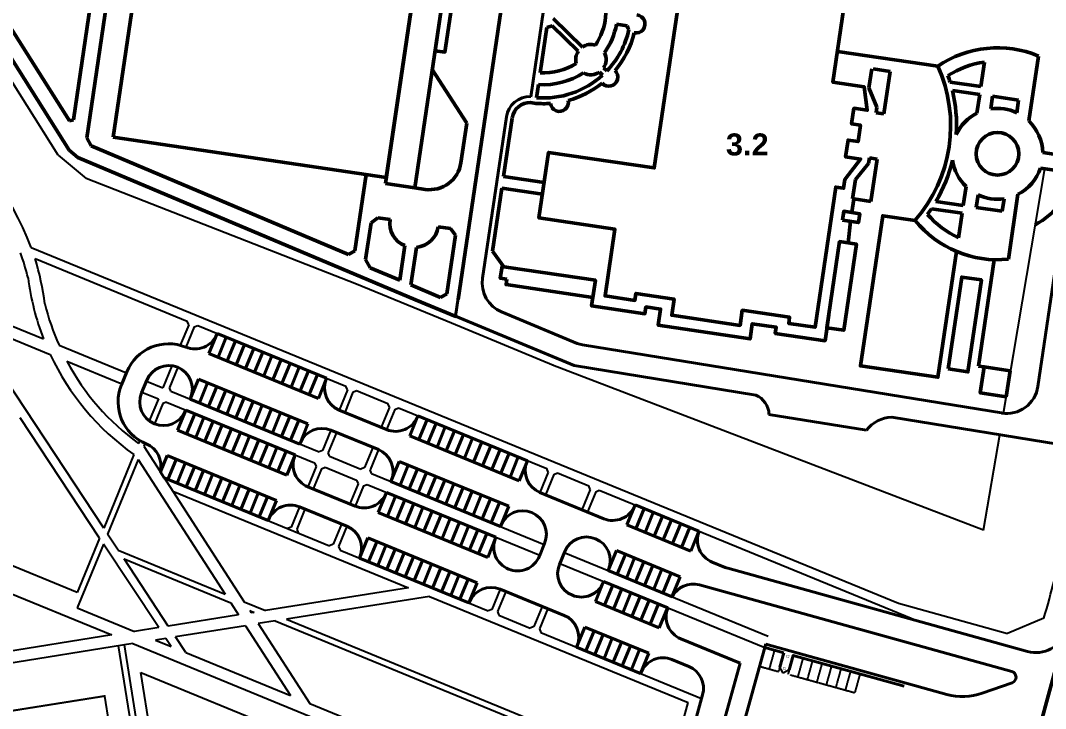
# Model space of a CAD drawing. Header units: millimetres. Extents: x 85680 to 1644304, y -104706 to 909689.
# Drawn here: x 1049340 to 1309157, y 490593 to 665025 of the extents above; entities that cross this region are included whole.
import ezdxf

# ---------------------------------------------------------------- set-up
doc = ezdxf.new("R2010")
doc.units = ezdxf.units.MM
doc.linetypes.add('GP$0$HIDDEN2', pattern=[4.7625, 3.175, -1.5875])
for name, color, linetype in [('expl', 7, 'Continuous'), ('new building', 7, 'Continuous'), ('urban planing', 243, 'Continuous')]:
    doc.layers.add(name, color=color, linetype=linetype)
doc.layers.add('road', color=252, linetype='Continuous', lineweight=40)
doc.layers.add('street', color=7, linetype='Continuous', lineweight=50)
doc.styles.add('ПЛОЩАДЬ', font='arialbd.ttf')
doc.linetypes.add('FENCELINE2', pattern='A,0.25,-0.1,[132,ltypeshp.shx,S=0.1,R=0,X=-0.1,Y=0],-0.1,1', length=1.45)

msp = doc.modelspace()

# ---------------------------------------------------------------- linework, layer by layer
at = {"color": 7, "lineweight": 50}
for p, q in [((1080849, 734908, 0), (1066128, 635291, 0)), ((1160240, 594250, 0), (1179827, 726783, 0)), ((1072802, 635479, 0), (1085960, 724512, 0)), ((1155208, 714278, 0), (1142050, 625245, 0)), ((1068447, 678344, 0), (1062753, 639814, 0)), ((1061689, 632176, 0), (1035638, 673434, 0)), ((1061733, 639599, 0), (1039812, 674316, 0)), ((1184348, 665544, 0), (1191755, 658293, 0)), ((1181089, 651775, 0), (1182786, 663275, 0)), ((1182786, 663275, 0), (1184077, 663710, 0)), ((1184077, 663710, 0), (1190706, 657221, 0)), ((1200417, 664092, 0), (1203117, 663688, 0)), ((1281863, 653447, 0), (1256427, 657206, 0)), ((1304929, 639560, 0), (1307361, 656014, 0)), ((1153709, 652602, 0), (1162468, 639020, 0)), ((1197149, 653013, 0), (1197946, 652233, 0)), ((1264411, 647917, 0), (1265130, 652781, 0)), ((1265434, 652736, 0), (1269752, 652098, 0)), ((1293689, 654476, 0), (1292773, 648271, 0)), ((1196100, 651941, 0), (1196873, 651185, 0)), ((1269752, 652098, 0), (1268163, 641343, 0)), ((1180155, 645453, 0), (1180649, 648796, 0)), ((1266409, 643040, 0), (1264411, 647917, 0)), ((1292773, 648271, 0), (1284977, 649423, 0)), ((1292480, 646293, 0), (1285551, 647317, 0)), ((1292480, 646293, 0), (1291772, 641504, 0)), ((1295762, 645808, 0), (1295292, 642624, 0)), ((1302355, 644834, 0), (1295762, 645808, 0)), ((1302355, 644834, 0), (1301884, 641650, 0)), ((1178621, 644214, 0), (1179944, 644019, 0)), ((1266201, 641633, 0), (1266409, 643040, 0)), ((1061733, 639599, 0), (1062753, 639814, 0)), ((1173974, 640301, 0), (1171783, 625476, 0)), ((1268163, 641343, 0), (1266201, 641633, 0)), ((1160980, 628956, 0), (1162468, 639020, 0)), ((1066128, 635291, 0), (1067291, 633224, 0)), ((1142050, 625245, 0), (1072802, 635479, 0)), ((1061689, 632176, 0), (1063872, 630325, 0)), ((1132502, 605724, 0), (1067291, 633224, 0)), ((1149453, 594235, 0), (1063872, 630325, 0)), ((1264302, 628781, 0), (1260979, 624691, 0)), ((1264510, 630188, 0), (1264302, 628781, 0)), ((1266472, 629898, 0), (1264510, 630188, 0)), ((1264882, 619143, 0), (1266472, 629898, 0)), ((1134103, 606625, 0), (1136966, 625996, 0)), ((1182073, 623955, 0), (1171783, 625476, 0)), ((1260979, 624691, 0), (1260260, 619826, 0)), ((1149275, 622599, 0), (1151897, 622212, 0)), ((1171344, 622508, 0), (1168980, 606509, 0)), ((1181635, 620987, 0), (1171344, 622508, 0)), ((1288318, 618126, 0), (1289025, 622915, 0)), ((1299750, 604516, 0), (1302182, 620971, 0)), ((1260056, 616347, 0), (1260564, 619781, 0)), ((1260260, 619826, 0), (1260564, 619781, 0)), ((1260564, 619781, 0), (1264882, 619143, 0)), ((1288318, 618126, 0), (1281389, 619150, 0)), ((1291600, 617641, 0), (1292070, 620825, 0)), ((1298192, 616667, 0), (1298663, 619851, 0)), ((1288025, 616148, 0), (1280230, 617300, 0)), ((1287108, 609944, 0), (1288025, 616148, 0)), ((1298192, 616667, 0), (1291600, 617641, 0)), ((1136810, 604420, 0), (1138188, 613744, 0)), ((1138188, 613744, 0), (1139891, 615009, 0)), ((1143006, 614548, 0), (1139891, 615009, 0)), ((1259113, 608640, 0), (1259721, 614079, 0)), ((1158340, 612282, 0), (1155225, 612743, 0)), ((1159604, 610579, 0), (1157410, 595733, 0)), ((1159604, 610579, 0), (1158340, 612282, 0)), ((1132502, 605724, 0), (1134103, 606625, 0)), ((1145464, 599195, 0), (1146756, 607938, 0)), ((1148318, 597991, 0), (1149723, 607500, 0)), ((1168980, 606509, 0), (1171850, 602596, 0)), ((1137973, 602354, 0), (1136810, 604420, 0)), ((1292191, 577424, 0), (1296175, 604385, 0)), ((1145464, 599195, 0), (1137973, 602354, 0)), ((1171850, 602596, 0), (1195074, 599164, 0)), ((1155809, 594832, 0), (1148318, 597991, 0)), ((1155809, 594832, 0), (1157410, 595733, 0)), ((1159687, 589993, 0), (1149453, 594235, 0)), ((1293579, 577218, 0), (1292191, 577424, 0))]:
    msp.add_line(p, q, dxfattribs=at)
at = {"color": 7, "lineweight": 50, "elevation": 0}
for points in [[(1141822, 623701), (1155436, 715822), (1162889, 714720), (1149275, 622599)], [(1154414, 657372), (1157750, 679948), (1160242, 679580), (1156906, 657003)], [(1257695, 614378), (1258031, 616646), (1262081, 616048), (1261746, 613779)], [(1253755, 587127), (1256981, 608955), (1261246, 608325), (1258020, 586497)], [(1284477, 576673), (1287920, 599974), (1292922, 599235), (1289478, 575933)], [(1299212, 569619), (1300191, 576241), (1293579, 577218), (1292600, 570596)]]:
    msp.add_lwpolyline(points, close=True, dxfattribs=at)
for points in [[(1258074, 668354), (1255270, 649378), (1263161, 648212), (1263960, 642282), (1260606, 642778), (1260022, 638824), (1262259, 638494), (1261644, 634334), (1259130, 634705), (1258500, 630443), (1262297, 629882), (1258294, 624727), (1257967, 622510), (1255995, 622802), (1250739, 587241), (1244070, 588227), (1244299, 589780), (1232303, 591553), (1231737, 587720), (1214399, 590282), (1215008, 594402), (1205343, 595831), (1205083, 594068), (1197519, 595186), (1200021, 612115), (1200021, 612115), (1180745, 614964), (1183203, 631598), (1210002, 627637), (1216924, 674481)], [(1286594, 606461), (1281879, 574559), (1262258, 577458), (1267883, 615522), (1276121, 614305)], [(1172630, 599407), (1170946, 599656), (1171394, 602688), (1173078, 602439)], [(1173078, 602439), (1195078, 599188), (1194432, 594814), (1172432, 598065), (1172630, 599407)], [(1254242, 590420), (1253268, 583835), (1240663, 585697), (1240893, 587251), (1234832, 588147), (1234266, 584313), (1210993, 587753), (1211601, 591873), (1207873, 592424), (1207612, 590662), (1194113, 592657), (1195074, 599164)]]:
    msp.add_lwpolyline(points, dxfattribs=at)
at = {"color": 7, "lineweight": 50}
msp.add_circle((1296977, 631237, 0), 5409, dxfattribs=at)
for centre, radius, start, end in [((1181907, 667591, 0), 15837, 326.24298, 76.1674), ((1205362, 664152, 0), 2292, 258.81904, 84.36792), ((1181907, 667591, 0), 18837, 325.1782, 349.29575), ((1181907, 667591, 0), 22207, 316.24256, 347.32816), ((1205362, 664152, 0), 2292, 191.69109, 218.69541), ((1181937, 667614, 0), 23679, 319.84666, 346.0446), ((1193927, 655117, 0), 3848, 72.66092, 124.37209), ((1296977, 631237, 0), 26865, 67.2621, 124.23632), ((1193927, 655117, 0), 3848, 146.84978, 195.21851), ((1193927, 655117, 0), 3848, 326.84978, 26.5), ((1181907, 667591, 0), 15837, 267.03706, 301.63645), ((1198466, 650675, 0), 2292, 221.81811, 46.77481), ((1248618, 638384, 0), 36498, 318.74015, 24.37479), ((1296977, 631237, 0), 23470, 98.05286, 122.30473), ((1181907, 667591, 0), 22207, 265.47538, 312.37062), ((1181907, 667591, 0), 18837, 266.1695, 302.70123), ((1193927, 655117, 0), 3848, 241.37943, 304.37209), ((1248618, 638384, 0), 37998, 16.8893, 19.50997), ((1181937, 667614, 0), 23679, 285.2542, 308.74626), ((1248618, 638384, 0), 37998, 356.56634, 13.59664), ((1185929, 644274, 0), 2292, 186.93088, 12.47976), ((1178451, 639701, 0), 4517, 87.83863, 171.78606), ((1181937, 667614, 0), 23679, 265.17092, 274.15644), ((1296977, 631237, 0), 11511, 64.76741, 98.41955), ((1296977, 631237, 0), 11511, 116.8832, 154.96547), ((1296977, 631237, 0), 11511, 1.5996, 46.30376), ((1153066, 630126, 0), 8000, 261.59348, 351.59348), ((1248618, 638384, 0), 37998, 329.59032, 346.62062), ((1296977, 631237, 0), 11511, 188.2215, 226.30376), ((1296977, 631237, 0), 11511, 296.8832, 341.58736), ((1296977, 631237, 0), 20395, 298.06277, 345.96587), ((1296977, 631237, 0), 11511, 244.76741, 278.41955), ((1248618, 638384, 0), 37998, 323.67699, 326.29766), ((1296977, 631237, 0), 23470, 220.88223, 245.1341), ((1149115, 613645, 0), 6176, 171.59348, 247.53685), ((1296977, 631237, 0), 26865, 218.95064, 275.92486), ((1149115, 613645, 0), 6176, 275.65012, 351.59348)]:
    msp.add_arc(centre, radius, start, end, dxfattribs=at)
at = {"layer": 'new building', "linetype": 'FENCELINE2'}
for p, q in [((1058929, 630911, 0), (1028269, 679329, 0)), ((1058929, 630911, 0), (1065971, 625006, 0)), ((1134540, 598212, 0), (1065971, 625006, 0)), ((1158561, 588255, 0), (1134540, 598212, 0)), ((1184425, 577525, 0), (1158564, 588254, 0)), ((1293448, 535846, 0), (1184164, 577629, 0)), ((1103143, 353266, 0), (1079841, 499737, 0)), ((1079841, 499737, 0), (1159949, 466862, 0))]:
    msp.add_line(p, q, dxfattribs=at)
at = {"layer": 'new building', "linetype": 'FENCELINE2', "elevation": 0}
for points in [[(1298489, 565436), (1301035, 580357), (1308963, 627444)], [(1293448, 535846), (1297570, 559999)]]:
    msp.add_lwpolyline(points, dxfattribs=at)
at = {"layer": 'new building', "const_width": 500, "elevation": 0, "flags": 128}
msp.add_lwpolyline([(969866, 401775), (958083, 475844), (1070667, 493754), (1082446, 419712), (1067634, 417348), (1058210, 476584), (975253, 463387), (984680, 404132)], close=True, dxfattribs=at)
at = {"layer": 'road'}
for p, q in [((1179827, 726783, 0), (1159616, 590022, 0)), ((1178677, 645713, 0), (1185143, 689509, 0)), ((1172495, 640560, 0), (1166455, 599687, 0)), ((1311437, 600696, 0), (1307229, 572224, 0)), ((1189667, 577555, 0), (1159616, 590022, 0)), ((1190481, 583172, 0), (1171304, 591128, 0)), ((1099194, 585695, 0), (1097106, 580607, 0)), ((1099194, 585695, 0), (1126947, 574305, 0)), ((1101507, 584746, 0), (1099418, 579658, 0)), ((1103819, 583797, 0), (1101731, 578708, 0)), ((1106132, 582847, 0), (1104044, 577759, 0)), ((1298498, 565435, 0), (1191817, 582792, 0)), ((1097106, 580607, 0), (1124859, 569217, 0)), ((1108445, 581898, 0), (1106357, 576810, 0)), ((1110758, 580949, 0), (1108670, 575861, 0)), ((1113071, 580000, 0), (1110982, 574912, 0)), ((1115383, 579051, 0), (1113295, 573963, 0)), ((1117696, 578102, 0), (1115608, 573013, 0)), ((1120009, 577153, 0), (1117921, 572064, 0)), ((1189667, 577555, 0), (1235692, 570067, 0)), ((1074936, 572680, 0), (1076265, 575918, 0)), ((1122322, 576203, 0), (1120234, 571115, 0)), ((1124635, 575254, 0), (1122546, 570166, 0)), ((1126947, 574305, 0), (1124859, 569217, 0)), ((1080024, 570592, 0), (1081353, 573830, 0)), ((1094448, 574131, 0), (1092360, 569043, 0)), ((1094448, 574131, 0), (1122202, 562741, 0)), ((1096761, 573182, 0), (1094673, 568094, 0)), ((1099074, 572233, 0), (1096985, 567144, 0)), ((1092360, 569043, 0), (1120114, 557653, 0)), ((1101386, 571283, 0), (1099298, 566195, 0)), ((1103699, 570334, 0), (1101611, 565246, 0)), ((1106012, 569385, 0), (1103924, 564297, 0)), ((1108325, 568436, 0), (1106237, 563348, 0)), ((1110638, 567487, 0), (1108549, 562399, 0)), ((1112950, 566538, 0), (1110862, 561449, 0)), ((1091221, 566267, 0), (1089133, 561179, 0)), ((1091221, 566267, 0), (1118975, 554877, 0)), ((1093534, 565318, 0), (1091445, 560230, 0)), ((1095846, 564369, 0), (1093758, 559281, 0)), ((1115263, 565588, 0), (1113175, 560500, 0)), ((1117576, 564639, 0), (1115488, 559551, 0)), ((1142152, 561309, 0), (1130125, 566245, 0)), ((1150076, 564813, 0), (1147987, 559725, 0)), ((1150076, 564813, 0), (1177829, 553424, 0)), ((1152388, 563864, 0), (1150300, 558776, 0)), ((1239059, 565142, 0), (1263759, 561123, 0)), ((1270168, 564458, 0), (1320056, 556341, 0)), ((1098159, 563420, 0), (1096071, 558332, 0)), ((1100472, 562471, 0), (1098384, 557382, 0)), ((1102785, 561522, 0), (1100697, 556433, 0)), ((1119889, 563690, 0), (1117801, 558602, 0)), ((1122202, 562741, 0), (1120114, 557653, 0)), ((1154701, 562915, 0), (1152613, 557827, 0)), ((1157014, 561966, 0), (1154926, 556878, 0)), ((1089133, 561179, 0), (1116886, 549789, 0)), ((1105098, 560572, 0), (1103010, 555484, 0)), ((1107410, 559623, 0), (1105322, 554535, 0)), ((1109723, 558674, 0), (1107635, 553586, 0)), ((1140064, 556221, 0), (1128037, 561157, 0)), ((1147987, 559725, 0), (1175741, 548335, 0)), ((1159327, 561017, 0), (1157239, 555929, 0)), ((1161640, 560068, 0), (1159551, 554979, 0)), ((1163952, 559119, 0), (1161864, 554030, 0)), ((1112036, 557725, 0), (1109948, 552637, 0)), ((1114349, 556776, 0), (1112261, 551688, 0)), ((1166265, 558169, 0), (1164177, 553081, 0)), ((1168578, 557220, 0), (1166490, 552132, 0)), ((1170891, 556271, 0), (1168803, 551183, 0)), ((1086475, 554703, 0), (1084787, 550589, 0)), ((1086475, 554703, 0), (1114229, 543313, 0)), ((1088788, 553754, 0), (1086700, 548666, 0)), ((1116662, 555827, 0), (1114574, 550738, 0)), ((1118975, 554877, 0), (1116886, 549789, 0)), ((1173204, 555322, 0), (1171116, 550234, 0)), ((1175517, 554373, 0), (1173428, 549285, 0)), ((1177829, 553424, 0), (1175741, 548335, 0)), ((1091101, 552805, 0), (1089012, 547717, 0)), ((1093413, 551856, 0), (1091325, 546768, 0)), ((1095726, 550907, 0), (1093638, 545818, 0)), ((1145330, 553249, 0), (1143242, 548161, 0)), ((1145330, 553249, 0), (1173084, 541860, 0)), ((1147643, 552300, 0), (1145554, 547212, 0)), ((1149955, 551351, 0), (1147867, 546263, 0)), ((1084747, 550651, 0), (1085786, 549041, 0)), ((1085786, 549041, 0), (1112141, 538225, 0)), ((1098039, 549957, 0), (1095951, 544869, 0)), ((1100352, 549008, 0), (1098264, 543920, 0)), ((1152268, 550402, 0), (1150180, 545314, 0)), ((1154581, 549453, 0), (1152493, 544365, 0)), ((1156894, 548504, 0), (1154806, 543415, 0)), ((1102665, 548059, 0), (1100577, 542971, 0)), ((1104977, 547110, 0), (1102889, 542022, 0)), ((1107290, 546161, 0), (1105202, 541073, 0)), ((1134179, 541882, 0), (1122152, 546817, 0)), ((1143242, 548161, 0), (1170995, 536771, 0)), ((1159207, 547554, 0), (1157119, 542466, 0)), ((1161519, 546605, 0), (1159431, 541517, 0)), ((1163832, 545656, 0), (1161744, 540568, 0)), ((1109603, 545212, 0), (1107515, 540123, 0)), ((1111916, 544263, 0), (1109828, 539174, 0)), ((1114229, 543313, 0), (1112141, 538225, 0)), ((1142103, 545386, 0), (1140015, 540298, 0)), ((1142103, 545386, 0), (1169856, 533996, 0)), ((1144415, 544437, 0), (1142327, 539349, 0)), ((1146728, 543488, 0), (1144640, 538399, 0)), ((1166145, 544707, 0), (1164057, 539619, 0)), ((1168458, 543758, 0), (1166370, 538670, 0)), ((1197197, 538719, 0), (1181007, 545364, 0)), ((1132091, 536794, 0), (1120064, 541729, 0)), ((1149041, 542538, 0), (1146953, 537450, 0)), ((1151354, 541589, 0), (1149266, 536501, 0)), ((1153667, 540640, 0), (1151579, 535552, 0)), ((1170771, 542809, 0), (1168683, 537720, 0)), ((1173084, 541860, 0), (1170995, 536771, 0)), ((1205121, 542224, 0), (1203032, 537135, 0)), ((1205121, 542224, 0), (1221310, 535579, 0)), ((1207433, 541274, 0), (1205345, 536186, 0)), ((1140015, 540298, 0), (1167768, 528908, 0)), ((1155980, 539691, 0), (1153891, 534603, 0)), ((1158292, 538742, 0), (1156204, 533654, 0)), ((1178919, 540275, 0), (1178919, 540275, 0)), ((1209746, 540325, 0), (1207658, 535237, 0)), ((1212059, 539376, 0), (1209971, 534288, 0)), ((1214372, 538427, 0), (1212284, 533339, 0)), ((1160605, 537793, 0), (1158517, 532704, 0)), ((1162918, 536843, 0), (1160830, 531755, 0)), ((1165231, 535894, 0), (1163143, 530806, 0)), ((1203032, 537135, 0), (1219222, 530491, 0)), ((1216685, 537478, 0), (1214596, 532390, 0)), ((1218997, 536529, 0), (1216909, 531440, 0)), ((1221310, 535579, 0), (1219222, 530491, 0)), ((1137357, 533822, 0), (1135269, 528734, 0)), ((1137357, 533822, 0), (1165111, 522432, 0)), ((1139670, 532873, 0), (1137582, 527784, 0)), ((1167544, 534945, 0), (1165455, 529857, 0)), ((1169856, 533996, 0), (1167768, 528908, 0)), ((1141982, 531923, 0), (1139894, 526835, 0)), ((1144295, 530974, 0), (1142207, 525886, 0)), ((1182192, 532447, 0), (1180863, 529209, 0)), ((1187280, 530359, 0), (1185951, 527121, 0)), ((1200375, 530659, 0), (1198287, 525571, 0)), ((1200375, 530659, 0), (1216564, 524015, 0)), ((1135269, 528734, 0), (1163022, 517344, 0)), ((1146608, 530025, 0), (1144520, 524937, 0)), ((1148921, 529076, 0), (1146833, 523988, 0)), ((1151234, 528127, 0), (1149146, 523039, 0)), ((1202688, 529710, 0), (1200599, 524622, 0)), ((1205000, 528761, 0), (1202912, 523673, 0)), ((1207313, 527812, 0), (1205225, 522724, 0)), ((1227930, 526377, 0), (1224664, 527718, 0)), ((1153547, 527178, 0), (1151458, 522089, 0)), ((1155859, 526229, 0), (1153771, 521140, 0)), ((1158172, 525279, 0), (1156084, 520191, 0)), ((1173034, 525936, 0), (1173034, 525936, 0)), ((1198287, 525571, 0), (1214501, 518917, 0)), ((1209626, 526863, 0), (1207538, 521775, 0)), ((1211939, 525914, 0), (1209851, 520825, 0)), ((1214252, 524965, 0), (1212163, 519876, 0)), ((1228605, 526146, 0), (1304618, 505072, 0)), ((1160485, 524330, 0), (1158397, 519242, 0)), ((1162798, 523381, 0), (1160710, 518293, 0)), ((1165111, 522432, 0), (1163022, 517344, 0)), ((1197148, 522796, 0), (1195059, 517708, 0)), ((1197148, 522796, 0), (1213418, 516119, 0)), ((1216564, 524015, 0), (1214476, 518927, 0)), ((1170946, 520848, 0), (1187136, 514204, 0)), ((1199460, 521847, 0), (1197372, 516759, 0)), ((1201773, 520898, 0), (1199685, 515809, 0)), ((1204086, 519948, 0), (1201998, 514860, 0)), ((1221417, 521912, 0), (1300585, 499964, 0)), ((1195059, 517708, 0), (1211249, 511064, 0)), ((1206399, 518999, 0), (1204311, 513911, 0)), ((1208712, 518050, 0), (1206623, 512962, 0)), ((1211024, 517101, 0), (1208936, 512013, 0)), ((1213337, 516152, 0), (1211249, 511064, 0)), ((1192402, 511232, 0), (1190314, 506144, 0)), ((1192402, 511232, 0), (1208591, 504588, 0)), ((1194715, 510283, 0), (1192626, 505195, 0)), ((1197027, 509334, 0), (1194939, 504245, 0)), ((1199340, 508384, 0), (1197252, 503296, 0)), ((1201653, 507435, 0), (1199565, 502347, 0)), ((1231749, 502110, 0), (1216691, 508290, 0)), ((1220469, 442776, 0), (1238293, 506992, 0)), ((1238259, 506866, 0), (1284137, 494147, 0)), ((1190314, 506144, 0), (1206503, 499500, 0)), ((1203966, 506486, 0), (1201878, 501398, 0)), ((1206279, 505537, 0), (1204191, 500449, 0)), ((1208591, 504588, 0), (1206503, 499500, 0)), ((1242788, 504706, 0), (1238025, 506027, 0)), ((1206052, 409527, 0), (1231749, 502110, 0)), ((1218751, 501229, 0), (1214455, 502992, 0)), ((1300685, 497105, 0), (1293111, 494447, 0)), ((1199307, 411399, 0), (1222254, 494074, 0))]:
    msp.add_line(p, q, dxfattribs=at)
at = {"layer": 'road', "color": 7, "lineweight": 50}
for p, q in [((1308483, 631559, 0), (1329373, 628472, 0)), ((1307899, 627602, 0), (1328820, 624510, 0))]:
    msp.add_line(p, q, dxfattribs=at)
at = {"layer": 'road', "elevation": 0, "flags": 128}
for points in [[(1242788, 504706), (1241786, 501093)], [(1273346, 496225), (1245197, 504039), (1244195, 500425)]]:
    msp.add_lwpolyline(points, dxfattribs=at)
at = {"layer": 'road'}
for centre, radius, start, end in [((1178451, 639701, 0), 6017, 87.83863, 171.78606), ((1174369, 598517, 0), 8000, 171.59395, 247.46862), ((1093548, 587742, 0), 6000, 247.6872, 337.6872), ((1086904, 571552, 0), 11500, 67.6872, 157.6871), ((1192780, 588714, 0), 6000, 247.46862, 260.75903), ((1086904, 571552, 0), 6000, 337.6872, 157.6871), ((1085575, 568314, 0), 11500, 157.68732, 247.6872), ((1132403, 571796, 0), 6000, 157.6872, 247.6872), ((1299315, 573393, 0), 8000, 260.75903, 351.59348), ((1085575, 568314, 0), 6000, 157.68732, 337.6872), ((1233648, 565056, 0), 5412, 0.91037, 67.80648), ((1144430, 566860, 0), 6000, 247.6872, 337.6872), ((1270410, 556165, 0), 8296, 91.66898, 143.29882), ((1125759, 555606, 0), 6000, 67.6872, 157.6872), ((1078931, 552124, 0), 6000, 345.78151, 67.6872), ((1137786, 550670, 0), 6000, 337.6872, 67.6872), ((1124430, 552368, 0), 6000, 157.6872, 247.68723), ((1183285, 550914, 0), 6000, 157.6872, 247.6872), ((1136457, 547433, 0), 6000, 247.6872, 337.6872), ((1117786, 536178, 0), 6000, 67.68716, 157.6872), ((1176641, 534725, 0), 6000, 67.6872, 157.6872), ((1199475, 544270, 0), 6000, 247.6872, 337.6872), ((1176641, 534725, 0), 6000, 337.6872, 67.6872), ((1129813, 531243, 0), 6000, 337.6872, 67.6872), ((1226942, 533268, 0), 6000, 157.6872, 247.68723), ((1175312, 531487, 0), 6000, 157.6872, 247.68723), ((1192831, 528081, 0), 6000, 67.6872, 157.6872), ((1192831, 528081, 0), 6000, 337.6872, 67.6872), ((1175312, 531487, 0), 6000, 247.6872, 337.6872), ((1191502, 524843, 0), 6000, 157.6872, 247.6872), ((1230208, 531928, 0), 6000, 247.6872, 254.50459), ((1191502, 524843, 0), 6000, 247.6872, 337.6872), ((1168668, 515297, 0), 6000, 67.68721, 157.6872), ((1219814, 516131, 0), 6000, 74.50459, 152.32533), ((1218969, 513841, 0), 6000, 157.6872, 247.68723), ((1184858, 508653, 0), 6000, 337.6872, 67.68718), ((1306756, 512781, 0), 8000, 254.50459, 341.25695), ((1212177, 497441, 0), 6000, 67.68716, 157.6872), ((1216473, 495678, 0), 6000, 344.48717, 67.6872), ((1300184, 498519, 0), 1500, 289.15926, 74.50459), ((1288145, 508602, 0), 15000, 254.50459, 289.3332)]:
    msp.add_arc(centre, radius, start, end, dxfattribs=at)
at = {"layer": 'street'}
msp.add_line((1314331, 510211, 0), (1279091, 381561, 0), dxfattribs=at)
at = {"layer": 'urban planing'}
for p, q in [((1052052, 607474, 0), (1271854, 517269, 0)), ((1053018, 604645, 0), (1091601, 588811, 0)), ((1032666, 593541, 0), (1055183, 584300, 0)), ((1070425, 536331, 0), (1035601, 589093, 0)), ((1035601, 589093, 0), (1056867, 580366, 0)), ((1091987, 587888, 0), (1089845, 582669, 0)), ((1093375, 587319, 0), (1091270, 582191, 0)), ((1091987, 587888, 0), (1091601, 588811, 0)), ((1093375, 587319, 0), (1094297, 587704, 0)), ((1094297, 587704, 0), (1131844, 572295, 0)), ((1059103, 582691, 0), (1076170, 575687, 0)), ((1061090, 578633, 0), (1075031, 572911, 0)), ((1087722, 577496, 0), (1085421, 571890, 0)), ((1089182, 577103, 0), (1087077, 571975, 0)), ((1081258, 573599, 0), (1085421, 571890, 0)), ((1087463, 571052, 0), (1087077, 571975, 0)), ((1132230, 571373, 0), (1131844, 572295, 0)), ((1080119, 570823, 0), (1084282, 569115, 0)), ((1084282, 569115, 0), (1081982, 563509, 0)), ((1087463, 571052, 0), (1125010, 555643, 0)), ((1132230, 571373, 0), (1130125, 566245, 0)), ((1133617, 570804, 0), (1131513, 565676, 0)), ((1133617, 570804, 0), (1134540, 571189, 0)), ((1134540, 571189, 0), (1142483, 567929, 0)), ((1085402, 567891, 0), (1083297, 562763, 0)), ((1086324, 568277, 0), (1085402, 567891, 0)), ((1086324, 568277, 0), (1123871, 552868, 0)), ((1142869, 567007, 0), (1140764, 561879, 0)), ((1144256, 566437, 0), (1142152, 561309, 0)), ((1142869, 567007, 0), (1142483, 567929, 0)), ((1144256, 566437, 0), (1145179, 566823, 0)), ((1145179, 566823, 0), (1182726, 551414, 0)), ((1069391, 533812, 0), (1049253, 564324, 0)), ((1128037, 561157, 0), (1125933, 556029, 0)), ((1129425, 560587, 0), (1127320, 555459, 0)), ((1079534, 558528, 0), (1079244, 557821, 0)), ((1080866, 557822, 0), (1080576, 557115, 0)), ((1080576, 557115, 0), (1106060, 517622, 0)), ((1125933, 556029, 0), (1125010, 555643, 0)), ((1138676, 556791, 0), (1136572, 551663, 0)), ((1140064, 556221, 0), (1137959, 551093, 0)), ((1078073, 554968, 0), (1070425, 536331, 0)), ((1079188, 553733, 0), (1071424, 534816, 0)), ((1079188, 553733, 0), (1101203, 519615, 0)), ((1127706, 554537, 0), (1127320, 555459, 0)), ((1127706, 554537, 0), (1135649, 551277, 0)), ((1124257, 551945, 0), (1122152, 546817, 0)), ((1125645, 551376, 0), (1123540, 546248, 0)), ((1123871, 552868, 0), (1124257, 551945, 0)), ((1125645, 551376, 0), (1126567, 551762, 0)), ((1126567, 551762, 0), (1134510, 548502, 0)), ((1136572, 551663, 0), (1135649, 551277, 0)), ((1138345, 550171, 0), (1137959, 551093, 0)), ((1183112, 550492, 0), (1182726, 551414, 0)), ((1085786, 549041, 0), (1127676, 531849, 0)), ((1134510, 548502, 0), (1134896, 547579, 0)), ((1138345, 550171, 0), (1182097, 532215, 0)), ((1183112, 550492, 0), (1181007, 545364, 0)), ((1184499, 549922, 0), (1182395, 544794, 0)), ((1184499, 549922, 0), (1185422, 550308, 0)), ((1185422, 550308, 0), (1193365, 547048, 0)), ((1087921, 545733, 0), (1147703, 521198, 0)), ((1134896, 547579, 0), (1132791, 542451, 0)), ((1136283, 547010, 0), (1134179, 541882, 0)), ((1136283, 547010, 0), (1137206, 547395, 0)), ((1137206, 547395, 0), (1180958, 529440, 0)), ((1193751, 546125, 0), (1191646, 540997, 0)), ((1193751, 546125, 0), (1193365, 547048, 0)), ((1195138, 545556, 0), (1196061, 545942, 0)), ((1196061, 545942, 0), (1276969, 512738, 0)), ((1195138, 545556, 0), (1193034, 540428, 0)), ((1120064, 541729, 0), (1117960, 536601, 0)), ((1121452, 541160, 0), (1119347, 536032, 0)), ((1063710, 519968, 0), (1019946, 537928, 0)), ((1117960, 536601, 0), (1117037, 536216, 0)), ((1119347, 536032, 0), (1119733, 535109, 0)), ((1130703, 537363, 0), (1128599, 532235, 0)), ((1132091, 536794, 0), (1129986, 531666, 0)), ((1069391, 533812, 0), (1063710, 519968, 0)), ((1074122, 530729, 0), (1071424, 534816, 0)), ((1070391, 532297, 0), (1063734, 516076, 0)), ((1084366, 511122, 0), (1070391, 532297, 0)), ((1074122, 530729, 0), (1101203, 519615, 0)), ((1128599, 532235, 0), (1127676, 531849, 0)), ((1129986, 531666, 0), (1130372, 530743, 0)), ((1130372, 530743, 0), (1167919, 515334, 0)), ((1187185, 530127, 0), (1238832, 508932, 0)), ((1086806, 511510, 0), (1075589, 528506, 0)), ((1075589, 528506, 0), (1102626, 517410, 0)), ((1186046, 527352, 0), (1238024, 506021, 0)), ((1040496, 522370, 0), (1072502, 509235, 0)), ((1147703, 521198, 0), (1111413, 515425, 0)), ((1170946, 520848, 0), (1168842, 515720, 0)), ((1172334, 520278, 0), (1170229, 515150, 0)), ((1102626, 517410, 0), (1104606, 514342, 0)), ((1106060, 517622, 0), (1111413, 515425, 0)), ((1153038, 519009, 0), (1116747, 513236, 0)), ((1153038, 519009, 0), (1218594, 492105, 0)), ((1271854, 517269, 0), (1299545, 509592, 0)), ((1063734, 516076, 0), (1078196, 510141, 0)), ((1107483, 515417, 0), (1108566, 514972, 0)), ((1107483, 515417, 0), (1107844, 514857, 0)), ((1108566, 514972, 0), (1107844, 514857, 0)), ((1168842, 515720, 0), (1167919, 515334, 0)), ((1170229, 515150, 0), (1170615, 514228, 0)), ((1181585, 516482, 0), (1179481, 511354, 0)), ((1182973, 515912, 0), (1180868, 510784, 0)), ((1104606, 514342, 0), (1086806, 511510, 0)), ((1113900, 512783, 0), (1109621, 512102, 0)), ((1109621, 512102, 0), (1122662, 491892, 0)), ((1113900, 512783, 0), (1206022, 474977, 0)), ((1116747, 513236, 0), (1208869, 475430, 0)), ((1170615, 514228, 0), (1178558, 510968, 0)), ((1308754, 513511, 0), (1299545, 509592, 0)), ((1084366, 511122, 0), (1078196, 510141, 0)), ((1106383, 511587, 0), (1088621, 508761, 0)), ((1106383, 511587, 0), (1117806, 493885, 0)), ((1179481, 511354, 0), (1178558, 510968, 0)), ((1180868, 510784, 0), (1181254, 509862, 0)), ((1181254, 509862, 0), (1221995, 493142, 0)), ((1072502, 509235, 0), (956185, 490730, 0)), ((1077836, 507046, 0), (1015207, 497082, 0)), ((1094738, 387003, 0), (1075695, 506705, 0)), ((1077836, 507046, 0), (1162095, 472467, 0)), ((1086181, 508373, 0), (1083530, 507952, 0)), ((1083530, 507952, 0), (1087547, 506303, 0)), ((1087547, 506303, 0), (1086181, 508373, 0)), ((1091244, 504786, 0), (1088621, 508761, 0)), ((1095400, 373296, 0), (1074213, 506469, 0)), ((1091244, 504786, 0), (1117806, 493885, 0)), ((1242657, 499554, 0), (1241786, 501093, 0)), ((1244195, 500425, 0), (1242657, 499554, 0)), ((1122662, 491892, 0), (1175652, 470146, 0)), ((1214201, 476278, 0), (1218594, 492105, 0))]:
    msp.add_line(p, q, dxfattribs=at)
at = {"layer": 'urban planing', "color": 9, "linetype": 'GP$0$HIDDEN2'}
for p, q in [((1240434, 505359, 0), (1239098, 500541, 0)), ((1247662, 503355, 0), (1246326, 498537, 0)), ((1250071, 502687, 0), (1248735, 497869, 0)), ((1252480, 502019, 0), (1251144, 497201, 0)), ((1241452, 499888, 0), (1236689, 501209, 0)), ((1241786, 501093, 0), (1241452, 499888, 0)), ((1244195, 500425, 0), (1243861, 499220, 0)), ((1246900, 498378, 0), (1244435, 499061, 0)), ((1254889, 501352, 0), (1253553, 496533, 0)), ((1257298, 500684, 0), (1255962, 495865, 0)), ((1259707, 500016, 0), (1258371, 495197, 0)), ((1262116, 499348, 0), (1260780, 494530, 0)), ((1260780, 494530, 0), (1246900, 498378, 0))]:
    msp.add_line(p, q, dxfattribs=at)
at = {"layer": 'urban planing', "const_width": 70, "elevation": 0, "flags": 128}
for points in [[(1243624, 504167), (1243464, 503589), (1244042, 503429), (1244202, 504007)], [(1242768, 501080), (1242608, 500502), (1243186, 500341), (1243346, 500920)]]:
    msp.add_lwpolyline(points, close=True, dxfattribs=at)
at = {"layer": 'urban planing'}
for centre, radius, start, end in [((991256, 585131, 0), 64772, 20.17866, 58.53831), ((991256, 585131, 0), 61772, 13.70641, 19.89808), ((991256, 585131, 0), 64772, 7.12777, 17.53445), ((1115540, 607804, 0), 64772, 187.12777, 201.27739), ((1115540, 607804, 0), 61772, 193.70641, 203.98839), ((1115540, 607804, 0), 64772, 205.06307, 234.65937), ((1115540, 607804, 0), 61772, 208.18024, 234.01468), ((1002816, 603125, 0), 318793, 343.67401, 347.29654)]:
    msp.add_arc(centre, radius, start, end, dxfattribs=at)

# ---------------------------------------------------------------- texts
at = {"layer": 'expl', "style": 'ПЛОЩАДЬ'}
msp.add_text('3.2', height=5575.6, dxfattribs=at).set_placement((1228149, 630815, 0))

doc.saveas('drawing.dxf')
